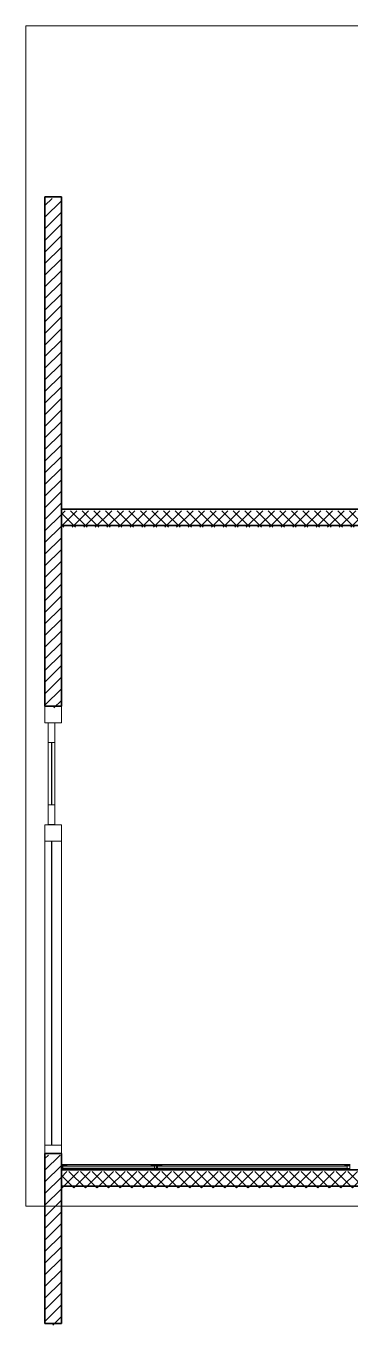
# Model space of a CAD drawing. Extents: x 65572 to 72871, y 30718 to 33858.
# Drawn here: x 65910.3 to 66009, y 32722.3 to 33117.4 of the extents above; entities that cross this region are included whole.
import ezdxf

# ---------------------------------------------------------------- set-up
doc = ezdxf.new("R2010")
doc.units = 0
doc.header["$LTSCALE"] = 0.5
doc.header["$MEASUREMENT"] = 0
doc.layers.get('0').update_dxf_attribs({"color": 20, "linetype": 'CONTINUOUS'})
for name, color, linetype, lineweight in [('Annotations', 40, 'CONTINUOUS', 5), ('Framing', 142, 'CONTINUOUS', 13), ('Hatches', 8, 'CONTINUOUS', 5), ('Viewed', 150, 'CONTINUOUS', 9), ('Walls', 7, 'CONTINUOUS', 35)]:
    doc.layers.add(name, color=color, linetype=linetype, lineweight=lineweight)
picture_1 = doc.add_image_def('image1.jpg', size_in_pixel=(1920, 1080))
pattern_1 = [(45, (63665.679, 31480.5731), (-1.767767, 1.767767), [])]

msp = doc.modelspace()

# ---------------------------------------------------------------- hatches: boundary and pattern name
at = {"layer": 'Hatches'}
h = msp.add_hatch(dxfattribs=at)
h.set_pattern_fill('ANSI37', color=256, scale=20, style=0)
h.set_pattern_definition([(45, (63665.679, 31480.5731), (-1.767767, 1.767767), []), (135, (63665.679, 31480.5731), (-1.767767, -1.767767), [])])
h.paths.add_polyline_path([(66290.622504, 33021.480654), (66132.622504, 33021.480654), (66132.622504, 32969.980654), (65921.122504, 32969.980654), (65921.122504, 32964.980654), (66132.622504, 32964.980654), (66132.622504, 32877.980654), (66141.622504, 32877.980654), (66141.622504, 32882.980654), (66137.622504, 32882.980654), (66137.622504, 33016.480654), (66295.622504, 33016.480654), (66295.622504, 33109.480654), (66523.122504, 33109.480654), (66523.122504, 33114.480654), (66295.622504, 33114.480654), (66295.622504, 33115.025657), (66290.622504, 33115.037635)])
h = msp.add_hatch(dxfattribs=at)
h.set_pattern_fill('ANSI31', color=256, scale=20, style=0)
h.set_pattern_definition(pattern_1)
h.paths.add_polyline_path([(65921.122504, 33064.980654), (65916.122504, 33064.980654), (65916.122504, 32909.980654), (65921.122504, 32909.980654)])
h = msp.add_hatch(dxfattribs=at)
h.set_pattern_fill('ANSI31', color=256, scale=20, style=0)
h.set_pattern_definition(pattern_1)
h.paths.add_polyline_path([(65916.122504, 32722.280416), (65921.122504, 32722.280416), (65921.122504, 32767.980654), (65921.122504, 32763.980654), (65921.122504, 32773.980654), (65916.122504, 32773.980654)])
h = msp.add_hatch(dxfattribs=at)
h.set_pattern_fill('ANSI37', color=256, scale=20, style=0)
h.set_pattern_definition([(45, (63665.679, 31480.5731), (-1.767767, 1.767767), []), (135, (63665.679, 31480.5731), (-1.767767, -1.767767), [])])
h.paths.add_polyline_path([(66349.622504, 32722.280416), (66354.622504, 32722.280416), (66354.622504, 32763.980654), (66523.122504, 32763.980654), (66523.122504, 32768.980654), (65921.122504, 32768.980654), (65921.122504, 32763.980654), (66063.622504, 32763.980654), (66063.622504, 32722.280416), (66068.622504, 32722.280416), (66068.622504, 32763.980654), (66206.622504, 32763.980654), (66206.622504, 32722.280416), (66211.622504, 32722.280416), (66211.622504, 32763.980654), (66349.622504, 32763.980654)])

# ---------------------------------------------------------------- linework, layer by layer
at = {"color": 0}
msp.add_line((65921.122504, 32764.468035), (65921.122504, 32769.468035), dxfattribs=at)
at = {"layer": 'Framing'}
for p, q in [((65916.122504, 32905.468035), (65916.122504, 32910.468035)), ((65921.122504, 32905.468035), (65921.122504, 32910.468035)), ((65916.122504, 32905.468035), (65921.122504, 32905.468035)), ((65919.122504, 32905.428665), (65917.122504, 32905.428665)), ((65917.122504, 32899.428665), (65917.122504, 32905.428665)), ((65919.122504, 32899.428665), (65919.122504, 32905.428665)), ((65919.122504, 32899.428665), (65917.122504, 32899.428665)), ((65918.240614, 32899.428665), (65918.122504, 32899.428665)), ((65918.122504, 32880.507405), (65918.122504, 32899.428665)), ((65918.240614, 32880.507405), (65918.240614, 32899.428665)), ((65917.122504, 32874.507405), (65917.122504, 32880.507405)), ((65917.122504, 32880.507405), (65919.122504, 32880.507405)), ((65918.122504, 32880.507405), (65918.240614, 32880.507405)), ((65919.122504, 32874.507405), (65919.122504, 32880.507405)), ((65916.122504, 32869.468035), (65916.122504, 32874.468035)), ((65921.122504, 32874.468035), (65916.122504, 32874.468035)), ((65917.122504, 32874.507405), (65919.122504, 32874.507405)), ((65921.122504, 32869.468035), (65921.122504, 32874.468035)), ((65921.122504, 32869.468035), (65916.122504, 32869.468035)), ((65918.240614, 32869.468035), (65918.122504, 32869.468035)), ((65918.122504, 32776.968035), (65918.122504, 32869.468035)), ((65918.240614, 32776.968035), (65918.240614, 32869.468035)), ((65916.122504, 32774.468035), (65916.122504, 32776.968035)), ((65916.122504, 32776.968035), (65921.122504, 32776.968035)), ((65918.122504, 32776.968035), (65918.240614, 32776.968035)), ((65921.122504, 32774.468035), (65921.122504, 32776.968035)), ((65921.122504, 32771.093035), (65921.122504, 32769.468035)), ((65922.747504, 32771.093035), (65921.122504, 32771.093035)), ((65922.466254, 32769.843035), (65921.122504, 32769.843035)), ((65921.122504, 32769.468035), (65922.747504, 32769.468035)), ((65921.227972, 32770.987566), (65922.642035, 32770.987566)), ((65921.227972, 32769.573504), (65921.227972, 32770.987566)), ((65922.642035, 32769.573504), (65921.227972, 32769.573504)), ((65949.457305, 32770.593035), (65921.568322, 32770.593035)), ((65921.568322, 32769.968035), (65921.568322, 32770.593035)), ((65949.457305, 32769.968035), (65921.568322, 32769.968035)), ((65922.466254, 32770.823504), (65922.466254, 32770.718035)), ((65922.642035, 32770.823504), (65922.466254, 32770.823504)), ((65922.466254, 32770.718035), (65922.747504, 32770.718035)), ((65922.466254, 32769.843035), (65922.466254, 32769.737566)), ((65922.747504, 32769.843035), (65922.466254, 32769.843035)), ((65922.466254, 32769.737566), (65922.642035, 32769.737566)), ((65922.642035, 32770.987566), (65922.642035, 32770.823504)), ((65922.642035, 32769.737566), (65922.642035, 32769.573504)), ((65922.747504, 32770.718035), (65922.747504, 32771.093035)), ((65922.747504, 32769.468035), (65922.747504, 32769.843035)), ((65950.060004, 32771.093035), (65948.435004, 32771.093035)), ((65948.435004, 32771.093035), (65948.435004, 32770.718035)), ((65948.435004, 32770.718035), (65948.716254, 32770.718035)), ((65948.435004, 32769.843035), (65948.435004, 32769.468035)), ((65948.716254, 32769.843035), (65948.435004, 32769.843035)), ((65948.435004, 32769.468035), (65950.060004, 32769.468035)), ((65948.540472, 32770.987566), (65949.954535, 32770.987566)), ((65948.540472, 32770.823504), (65948.540472, 32770.987566)), ((65948.716254, 32770.823504), (65948.540472, 32770.823504)), ((65948.540472, 32769.737566), (65948.716254, 32769.737566)), ((65948.540472, 32769.573504), (65948.540472, 32769.737566)), ((65949.954535, 32769.573504), (65948.540472, 32769.573504)), ((65948.716254, 32770.718035), (65948.716254, 32770.823504)), ((65949.954535, 32769.843035), (65948.716254, 32769.843035)), ((65948.716254, 32769.737566), (65948.716254, 32769.843035)), ((65949.457305, 32769.968035), (65949.457305, 32770.593035)), ((65949.954535, 32770.987566), (65949.954535, 32769.573504)), ((65950.060004, 32769.468035), (65950.060004, 32771.093035)), ((65950.060004, 32771.093035), (65950.060004, 32769.468035)), ((65951.685004, 32771.093035), (65950.060004, 32771.093035)), ((65951.403754, 32769.843035), (65950.060004, 32769.843035)), ((65950.060004, 32769.468035), (65951.685004, 32769.468035)), ((65950.165472, 32770.987566), (65951.579535, 32770.987566)), ((65950.165472, 32769.573504), (65950.165472, 32770.987566)), ((65951.579535, 32769.573504), (65950.165472, 32769.573504)), ((66008.138138, 32770.593035), (65950.372504, 32770.593035)), ((65950.372504, 32769.968035), (65950.372504, 32770.593035)), ((66008.138138, 32769.968035), (65950.372504, 32769.968035)), ((65951.403754, 32770.823504), (65951.403754, 32770.718035)), ((65951.579535, 32770.823504), (65951.403754, 32770.823504)), ((65951.403754, 32770.718035), (65951.685004, 32770.718035)), ((65951.403754, 32769.843035), (65951.403754, 32769.737566)), ((65951.685004, 32769.843035), (65951.403754, 32769.843035)), ((65951.403754, 32769.737566), (65951.579535, 32769.737566)), ((65951.579535, 32770.987566), (65951.579535, 32770.823504)), ((65951.579535, 32769.737566), (65951.579535, 32769.573504)), ((65951.685004, 32770.718035), (65951.685004, 32771.093035)), ((65951.685004, 32769.468035), (65951.685004, 32769.843035)), ((66009.017974, 32771.093035), (66007.392974, 32771.093035)), ((66007.392974, 32771.093035), (66007.392974, 32770.718035)), ((66007.392974, 32770.718035), (66007.674224, 32770.718035)), ((66007.392974, 32769.843035), (66007.392974, 32769.468035)), ((66007.674224, 32769.843035), (66007.392974, 32769.843035)), ((66007.392974, 32769.468035), (66009.017974, 32769.468035)), ((66007.498443, 32770.987566), (66008.912505, 32770.987566)), ((66007.498443, 32770.823504), (66007.498443, 32770.987566)), ((66007.674224, 32770.823504), (66007.498443, 32770.823504)), ((66007.498443, 32769.737566), (66007.674224, 32769.737566)), ((66007.498443, 32769.573504), (66007.498443, 32769.737566)), ((66008.912505, 32769.573504), (66007.498443, 32769.573504)), ((66007.674224, 32770.718035), (66007.674224, 32770.823504)), ((66008.912505, 32769.843035), (66007.674224, 32769.843035)), ((66007.674224, 32769.737566), (66007.674224, 32769.843035)), ((66008.138138, 32769.968035), (66008.138138, 32770.593035)), ((66008.912505, 32770.987566), (66008.912505, 32769.573504))]:
    msp.add_line(p, q, dxfattribs=at)
at = {"layer": 'Viewed'}
for p, q in [((65917.122504, 32880.507405), (65917.122504, 32899.428665)), ((65919.122504, 32880.507405), (65919.122504, 32899.428665)), ((65916.122504, 32776.968035), (65916.122504, 32869.468035)), ((65921.122504, 32776.968035), (65921.122504, 32869.468035)), ((65949.954535, 32770.718035), (65921.227972, 32770.718035)), ((65948.435004, 32771.093035), (65922.747504, 32771.093035)), ((65948.435004, 32769.843035), (65922.747504, 32769.843035)), ((66008.912505, 32770.718035), (65950.165472, 32770.718035)), ((66007.392974, 32771.093035), (65951.685004, 32771.093035)), ((66007.392974, 32769.843035), (65951.685004, 32769.843035))]:
    msp.add_line(p, q, dxfattribs=at)
at = {"layer": 'Walls'}
for p, q in [((65916.122504, 33065.468035), (65921.122504, 33065.468035)), ((65916.122504, 32910.468035), (65916.122504, 33065.468035)), ((65921.122504, 33065.468035), (65921.122504, 32910.468035)), ((65921.122504, 32970.468035), (65921.122504, 32965.468035)), ((66132.622504, 32970.468035), (65921.122504, 32970.468035)), ((65921.122504, 32965.468035), (66132.622504, 32965.468035)), ((65921.122504, 32910.468035), (65916.122504, 32910.468035)), ((65916.122504, 32910.468035), (65921.122504, 32910.468035)), ((65916.122504, 32774.468035), (65921.122504, 32774.468035)), ((65916.122504, 32722.767797), (65916.122504, 32774.468035)), ((65921.122504, 32774.468035), (65916.122504, 32774.468035)), ((65921.122504, 32774.468035), (65921.122504, 32722.767797)), ((65921.122504, 32769.468035), (66523.122504, 32769.468035)), ((66063.622504, 32764.468035), (65921.122504, 32764.468035)), ((65921.122504, 32722.767797), (65916.122504, 32722.767797))]:
    msp.add_line(p, q, dxfattribs=at)

# ---------------------------------------------------------------- pictures from other files: only their frames are drawn
at = {"layer": 'Annotations', "linetype": 'ByBlock'}
image = msp.add_image(picture_1, insert=(65910.341733, 32758.476168), size_in_units=(638.109199, 358.936424), dxfattribs=at)
image.dxf.flags = 7

doc.saveas('drawing.dxf')
